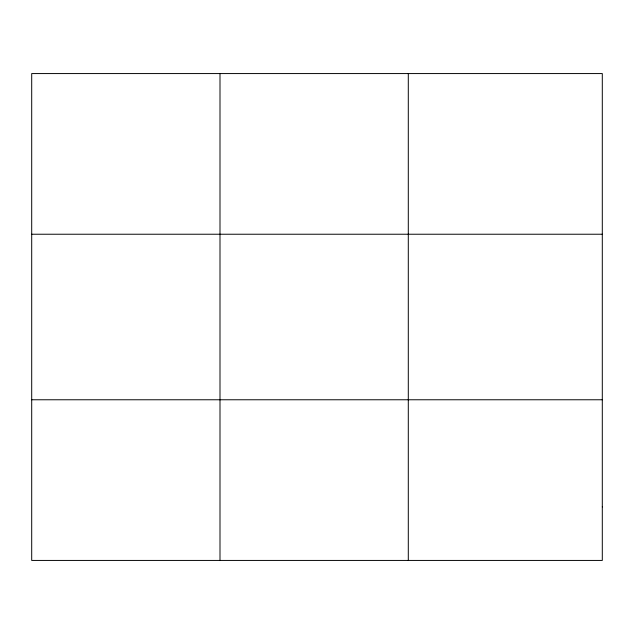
<?xml version="1.0" encoding="UTF-8"?>
<svg xmlns="http://www.w3.org/2000/svg" width="634" height="634" viewBox="0 0 634 634"><rect width="100%" height="100%" fill="white"/><g stroke="black" fill="none" stroke-linecap="round" stroke-linejoin="round"><path stroke-width="0.95" d="M219.998 73.568L219.998 560.432M408.296 73.568L408.296 560.432M31.7 234.231L602.3 234.231M31.7 399.769L602.3 399.769M602.3 506.875L602.3 560.432L31.7 560.432L31.7 73.568L602.3 73.568L602.3 506.875"/></g></svg>
